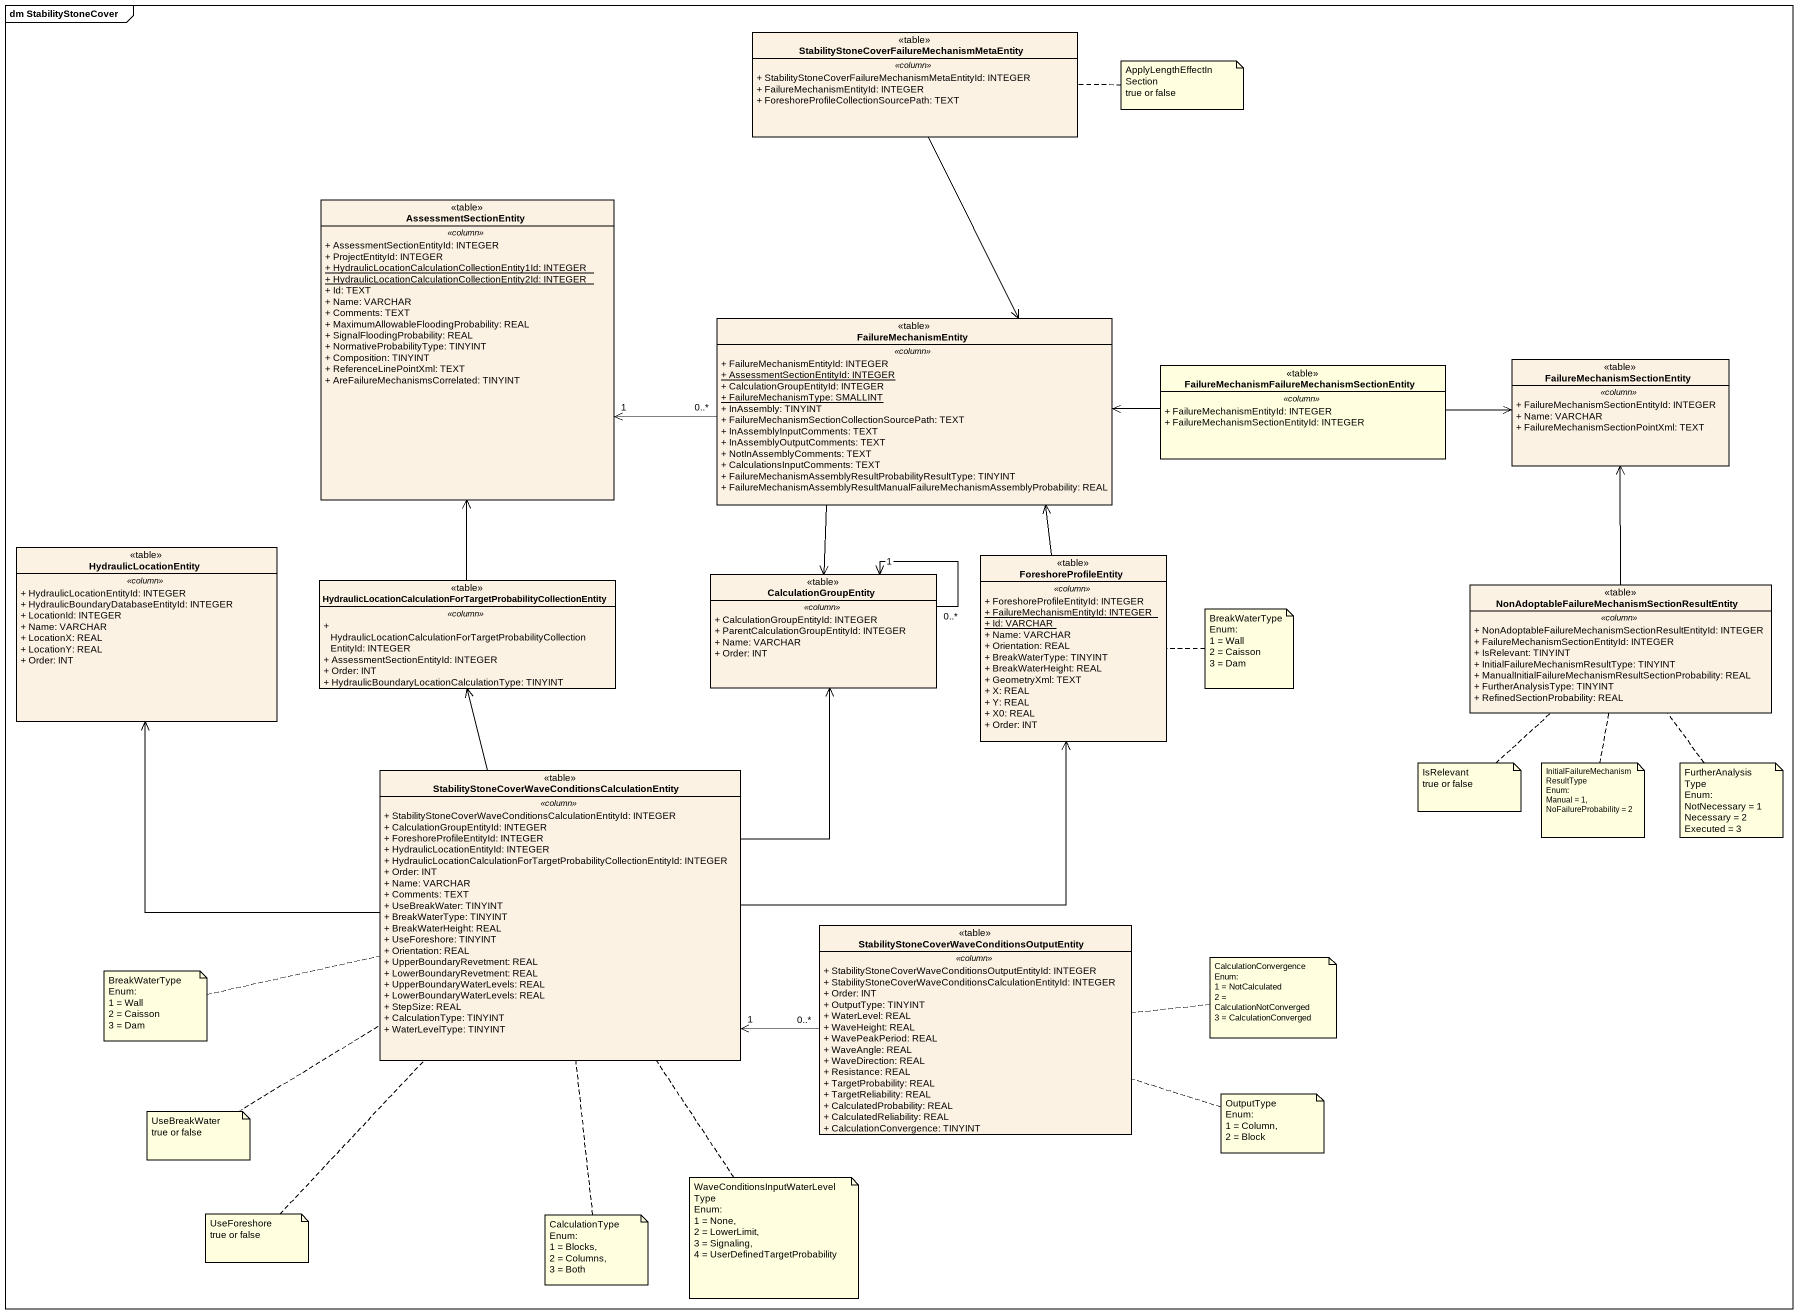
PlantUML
@startuml
mainframe dm StabilityStoneCover
hide circle
hide empty members
skinparam classAttributeIconSize 0
class "StabilityStoneCoverFailureMechanismMetaEntity" as StabilityStoneCoverFailureMe <<table>> #FCF2E3 {
  .. <<column>> ..
  + StabilityStoneCoverFailureMechanismMetaEntityId: INTEGER
  + FailureMechanismEntityId: INTEGER
  + ForeshoreProfileCollectionSourcePath: TEXT
}
class AssessmentSectionEntity <<table>> #FCF2E3 {
  .. <<column>> ..
  + AssessmentSectionEntityId: INTEGER
  + ProjectEntityId: INTEGER
  {static} + HydraulicLocationCalculationCollectionEntity1Id: INTEGER
  {static} + HydraulicLocationCalculationCollectionEntity2Id: INTEGER
  + Id: TEXT
  + Name: VARCHAR
  + Comments: TEXT
  + MaximumAllowableFloodingProbability: REAL
  + SignalFloodingProbability: REAL
  + NormativeProbabilityType: TINYINT
  + Composition: TINYINT
  + ReferenceLinePointXml: TEXT
  + AreFailureMechanismsCorrelated: TINYINT
}
class FailureMechanismEntity <<table>> #FCF2E3 {
  .. <<column>> ..
  + FailureMechanismEntityId: INTEGER
  {static} + AssessmentSectionEntityId: INTEGER
  + CalculationGroupEntityId: INTEGER
  {static} + FailureMechanismType: SMALLINT
  + InAssembly: TINYINT
  + FailureMechanismSectionCollectionSourcePath: TEXT
  + InAssemblyInputComments: TEXT
  + InAssemblyOutputComments: TEXT
  + NotInAssemblyComments: TEXT
  + CalculationsInputComments: TEXT
  + FailureMechanismAssemblyResultProbabilityResultType: TINYINT
  + FailureMechanismAssemblyResultManualFailureMechanismAssemblyProbability: REAL
}
class "FailureMechanismSectionEntity" as FailureMechanismSectionEntit <<table>> #FCF2E3 {
  .. <<column>> ..
  + FailureMechanismSectionEntityId: INTEGER
  + Name: VARCHAR
  + FailureMechanismSectionPointXml: TEXT
}
class "FailureMechanismFailureMechanismSectionEntity" as FailureMechanismFailureMecha <<table>> #FFFFE0 {
  .. <<column>> ..
  + FailureMechanismEntityId: INTEGER
  + FailureMechanismSectionEntityId: INTEGER
}
class HydraulicLocationEntity <<table>> #FCF2E3 {
  .. <<column>> ..
  + HydraulicLocationEntityId: INTEGER
  + HydraulicBoundaryDatabaseEntityId: INTEGER
  + LocationId: INTEGER
  + Name: VARCHAR
  + LocationX: REAL
  + LocationY: REAL
  + Order: INT
}
class ForeshoreProfileEntity <<table>> #FCF2E3 {
  .. <<column>> ..
  + ForeshoreProfileEntityId: INTEGER
  {static} + FailureMechanismEntityId: INTEGER
  {static} + Id: VARCHAR
  + Name: VARCHAR
  + Orientation: REAL
  + BreakWaterType: TINYINT
  + BreakWaterHeight: REAL
  + GeometryXml: TEXT
  + X: REAL
  + Y: REAL
  + X0: REAL
  + Order: INT
}
class "HydraulicLocationCalculationForTargetProbabilityCollectionEntity" as HydraulicLocationCalculation <<table>> #FCF2E3 {
  .. <<column>> ..
  + HydraulicLocationCalculationForTargetProbabilityCollectionEntityId: INTEGER
  + AssessmentSectionEntityId: INTEGER
  + Order: INT
  + HydraulicBoundaryLocationCalculationType: TINYINT
}
class CalculationGroupEntity <<table>> #FCF2E3 {
  .. <<column>> ..
  + CalculationGroupEntityId: INTEGER
  + ParentCalculationGroupEntityId: INTEGER
  + Name: VARCHAR
  + Order: INT
}
class "NonAdoptableFailureMechanismSectionResultEntity" as NonAdoptableFailureMechanism <<table>> #FCF2E3 {
  .. <<column>> ..
  + NonAdoptableFailureMechanismSectionResultEntityId: INTEGER
  + FailureMechanismSectionEntityId: INTEGER
  + IsRelevant: TINYINT
  + InitialFailureMechanismResultType: TINYINT
  + ManualInitialFailureMechanismResultSectionProbability: REAL
  + FurtherAnalysisType: TINYINT
  + RefinedSectionProbability: REAL
}
class "StabilityStoneCoverWaveConditionsCalculationEntity" as StabilityStoneCoverWaveCondi <<table>> #FCF2E3 {
  .. <<column>> ..
  + StabilityStoneCoverWaveConditionsCalculationEntityId: INTEGER
  + CalculationGroupEntityId: INTEGER
  + ForeshoreProfileEntityId: INTEGER
  + HydraulicLocationEntityId: INTEGER
  + HydraulicLocationCalculationForTargetProbabilityCollectionEntityId: INTEGER
  + Order: INT
  + Name: VARCHAR
  + Comments: TEXT
  + UseBreakWater: TINYINT
  + BreakWaterType: TINYINT
  + BreakWaterHeight: REAL
  + UseForeshore: TINYINT
  + Orientation: REAL
  + UpperBoundaryRevetment: REAL
  + LowerBoundaryRevetment: REAL
  + UpperBoundaryWaterLevels: REAL
  + LowerBoundaryWaterLevels: REAL
  + StepSize: REAL
  + CalculationType: TINYINT
  + WaterLevelType: TINYINT
}
class "StabilityStoneCoverWaveConditionsOutputEntity" as StabilityStoneCoverWaveCondi_2 <<table>> #FCF2E3 {
  .. <<column>> ..
  + StabilityStoneCoverWaveConditionsOutputEntityId: INTEGER
  + StabilityStoneCoverWaveConditionsCalculationEntityId: INTEGER
  + Order: INT
  + OutputType: TINYINT
  + WaterLevel: REAL
  + WaveHeight: REAL
  + WavePeakPeriod: REAL
  + WaveAngle: REAL
  + WaveDirection: REAL
  + Resistance: REAL
  + TargetProbability: REAL
  + TargetReliability: REAL
  + CalculatedProbability: REAL
  + CalculatedReliability: REAL
  + CalculationConvergence: TINYINT
}
StabilityStoneCoverFailureMe --> FailureMechanismEntity
FailureMechanismEntity "0..*" -left-> "1" AssessmentSectionEntity
FailureMechanismEntity --> CalculationGroupEntity
FailureMechanismFailureMecha -left-> FailureMechanismEntity
FailureMechanismFailureMecha -right-> FailureMechanismSectionEntit
ForeshoreProfileEntity -up-> FailureMechanismEntity
HydraulicLocationCalculation -up-> AssessmentSectionEntity
CalculationGroupEntity "0..*" --> "1" CalculationGroupEntity
NonAdoptableFailureMechanism -up-> FailureMechanismSectionEntit
StabilityStoneCoverWaveCondi -up-> HydraulicLocationEntity
StabilityStoneCoverWaveCondi -right-> ForeshoreProfileEntity
StabilityStoneCoverWaveCondi -up-> HydraulicLocationCalculation
StabilityStoneCoverWaveCondi -up-> CalculationGroupEntity
StabilityStoneCoverWaveCondi_2 "0..*" -left-> "1" StabilityStoneCoverWaveCondi
note right of StabilityStoneCoverFailureMe
  ApplyLengthEffectInSection
  true or false
end note
note right of ForeshoreProfileEntity
  BreakWaterType
  Enum:
  1 = Wall
  2 = Caisson
  3 = Dam
end note
note bottom of NonAdoptableFailureMechanism
  IsRelevant
  true or false
end note
note bottom of NonAdoptableFailureMechanism
  InitialFailureMechanismResultType
  Enum:
  Manual = 1,
  NoFailureProbability = 2
end note
note bottom of NonAdoptableFailureMechanism
  FurtherAnalysisType
  Enum:
  NotNecessary = 1
  Necessary = 2
  Executed = 3
end note
note right of StabilityStoneCoverWaveCondi_2
  CalculationConvergence
  Enum:
  1 = NotCalculated
  2 = CalculationNotConverged
  3 = CalculationConverged
end note
note left of StabilityStoneCoverWaveCondi
  BreakWaterType
  Enum:
  1 = Wall
  2 = Caisson
  3 = Dam
end note
note bottom of StabilityStoneCoverWaveCondi
  UseBreakWater
  true or false
end note
note right of StabilityStoneCoverWaveCondi_2
  OutputType
  Enum:
  1 = Column,
  2 = Block
end note
note bottom of StabilityStoneCoverWaveCondi
  WaveConditionsInputWaterLevelType
  Enum:
  1 = None,
  2 = LowerLimit,
  3 = Signaling,
  4 = UserDefinedTargetProbability
end note
note bottom of StabilityStoneCoverWaveCondi
  UseForeshore
  true or false
end note
note bottom of StabilityStoneCoverWaveCondi
  CalculationType
  Enum:
  1 = Blocks,
  2 = Columns,
  3 = Both
end note
@enduml
